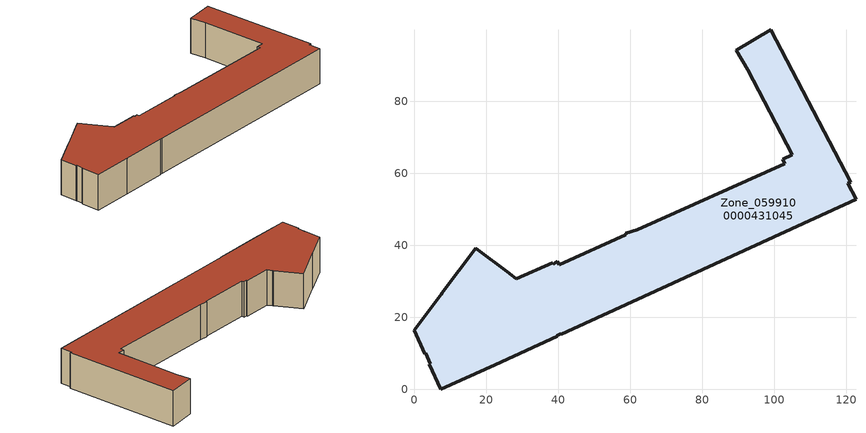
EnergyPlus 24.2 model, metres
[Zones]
Zone_0599100000431045
 floor ground (C_G): 40.85,15.27 40.77,15.41 39.71,14.93 39.76,14.77 22.5,6.86 7.43,0 4.19,6.94 4.47,7.06 3.25,9.97 2.99,9.88 0,16.37 7.55,26.37 7.62,26.34 7.77,26.66 17.21,39.17 26.41,32.23 26.57,32.14 28.43,30.7 38.48,35.22 38.71,34.73 39.85,35.54 40.37,34.63 58.79,42.88 58.88,43.35 61.98,44.31 103,62.67 102.42,63.92 105.08,65.11 92.73,88.73 89.48,94.23 99.12,99.92 121.26,57.54 120.53,57.21 122.76,52.84 z2.31
 wall outside (C_F): 120.53,57.21 121.26,57.54 99.12,99.92 89.48,94.23 92.73,88.73 105.08,65.11 102.42,63.92 103,62.67 61.98,44.31 58.88,43.35 58.79,42.88 40.37,34.63 39.85,35.54 38.71,34.73 38.48,35.22 28.43,30.7 26.57,32.14 26.41,32.23 17.21,39.17 7.77,26.66 7.62,26.34 7.55,26.37 0,16.37 2.99,9.88 3.25,9.97 4.47,7.06 4.19,6.94 7.43,0 22.5,6.86 39.76,14.77 39.71,14.93 40.77,15.41 40.85,15.27 122.76,52.84 120.53,57.21 z2.31:17.2
 roof outside (C_R): 40.77,15.41 40.85,15.27 122.76,52.84 120.53,57.21 121.26,57.54 99.12,99.92 89.48,94.23 92.73,88.73 105.08,65.11 102.42,63.92 103,62.67 61.98,44.31 58.88,43.35 58.79,42.88 40.37,34.63 39.85,35.54 38.71,34.73 38.48,35.22 28.43,30.7 26.57,32.14 26.41,32.23 17.21,39.17 7.77,26.66 7.62,26.34 7.55,26.37 0,16.37 2.99,9.88 3.25,9.97 4.47,7.06 4.19,6.94 7.43,0 22.5,6.86 39.76,14.77 39.71,14.93 z17.2
[BUILDING]
Pand.0599100000431045: North Axis=0; Terrain=City; Loads Convergence Tolerance Value=0.04; Temperature Convergence Tolerance Value=0.4; Solar Distribution=FullExterior; Maximum Number of Warmup Days=25; Minimum Number of Warmup Days=1
[Site:Location]
Rotterdam.The.Hague.AP_ZH_NLD Design_Conditions: Latitude=51.96; Longitude=4.45; Time Zone=1; Elevation=-4.5
[SITE:GROUNDTEMPERATURE:BUILDINGSURFACE]
18, 18, 18, 18, 18, 18, 18, 18, 18, 18, 18, 18
[MATERIAL] Thermal Absorptance=0.9; Solar Absorptance=0.7; Visible Absorptance=0.7
Name | Roughness | Thickness | Conductivity | Density | Specific Heat
G.TC.2006-2014 | MediumSmooth | 0.15 | 0.06 | 540 | 1210
F.TC.2006-2014 | Rough | 0.3 | 0.12 | 1920 | 840
R.TC.2006-2014 | MediumRough | 0.2 | 0.08 | 1500 | 1000
[CONSTRUCTION]
C_G: G.TC.2006-2014
C_F: F.TC.2006-2014
C_R: R.TC.2006-2014
[ZONE]
Zone_0599100000431045: Type=1; Multiplier=1; Ceiling Height=Autocalculate; Volume=Autocalculate; Floor Area=autocalculate; Part of Total Floor Area=Yes
[ZONEINFILTRATION:DESIGNFLOWRATE]
Infil_Zone_0599100000431045: Zone or ZoneList or Space or SpaceList=Zone_0599100000431045; Schedule=AlwaysOn; Design Flow Rate Calculation Method=Flow/Area; Flow Rate per Floor Area=0.0015; Constant Term Coefficient=1; Temperature Term Coefficient=0; Velocity Term Coefficient=0; Velocity Squared Term Coefficient=0
[HVACTEMPLATE:ZONE:IDEALLOADSAIRSYSTEM]
Zone_0599100000431045: Maximum Heating Supply Air Temperature=50; Minimum Cooling Supply Air Temperature=13; Maximum Heating Supply Air Humidity Ratio=0.0156; Minimum Cooling Supply Air Humidity Ratio=0.0077; Heating Limit=NoLimit; Cooling Limit=NoLimit; Dehumidification Control Type=ConstantSensibleHeatRatio; Cooling Sensible Heat Ratio=0.7; Dehumidification Setpoint=60; Humidification Control Type=None; Humidification Setpoint=30; Outdoor Air Method=None; Outdoor Air Flow Rate per Person=0.00944; Outdoor Air Flow Rate per Zone Floor Area=0; Outdoor Air Flow Rate per Zone=0; Demand Controlled Ventilation Type=None; Outdoor Air Economizer Type=NoEconomizer; Heat Recovery Type=None; Sensible Heat Recovery Effectiveness=0.7; Latent Heat Recovery Effectiveness=0.65
[ZONECONTROL:THERMOSTAT]
ThermostatControl_Zone_0599100000431045: Zone or ZoneList=Zone_0599100000431045; Control Type Schedule=DualSetpointControlType; Control 1=Thermostat_Zone_0599100000431045; Temperature Difference Between Cutout And Setpoint=0
[THERMOSTATSETPOINT:DUALSETPOINT]
Thermostat_Zone_0599100000431045: Heating Setpoint Temperature Schedule=HeatingSetpoint_Zone_0599100000431045; Cooling Setpoint Temperature Schedule=CoolingSetpoint_Zone_0599100000431045
[SCHEDULE:COMPACT]
HeatingSetpoint_Zone_0599100000431045: Through: 12/31, For: AllDays, Until: 24:00, 21
CoolingSetpoint_Zone_0599100000431045: Through: 12/31, For: AllDays, Until: 24:00, 24
DualSetpointControlType: Through: 12/31, For: AllDays, Until: 24:00, 4
AlwaysOn: Through: 12/31, For: AllDays, Until: 24:00, 1
